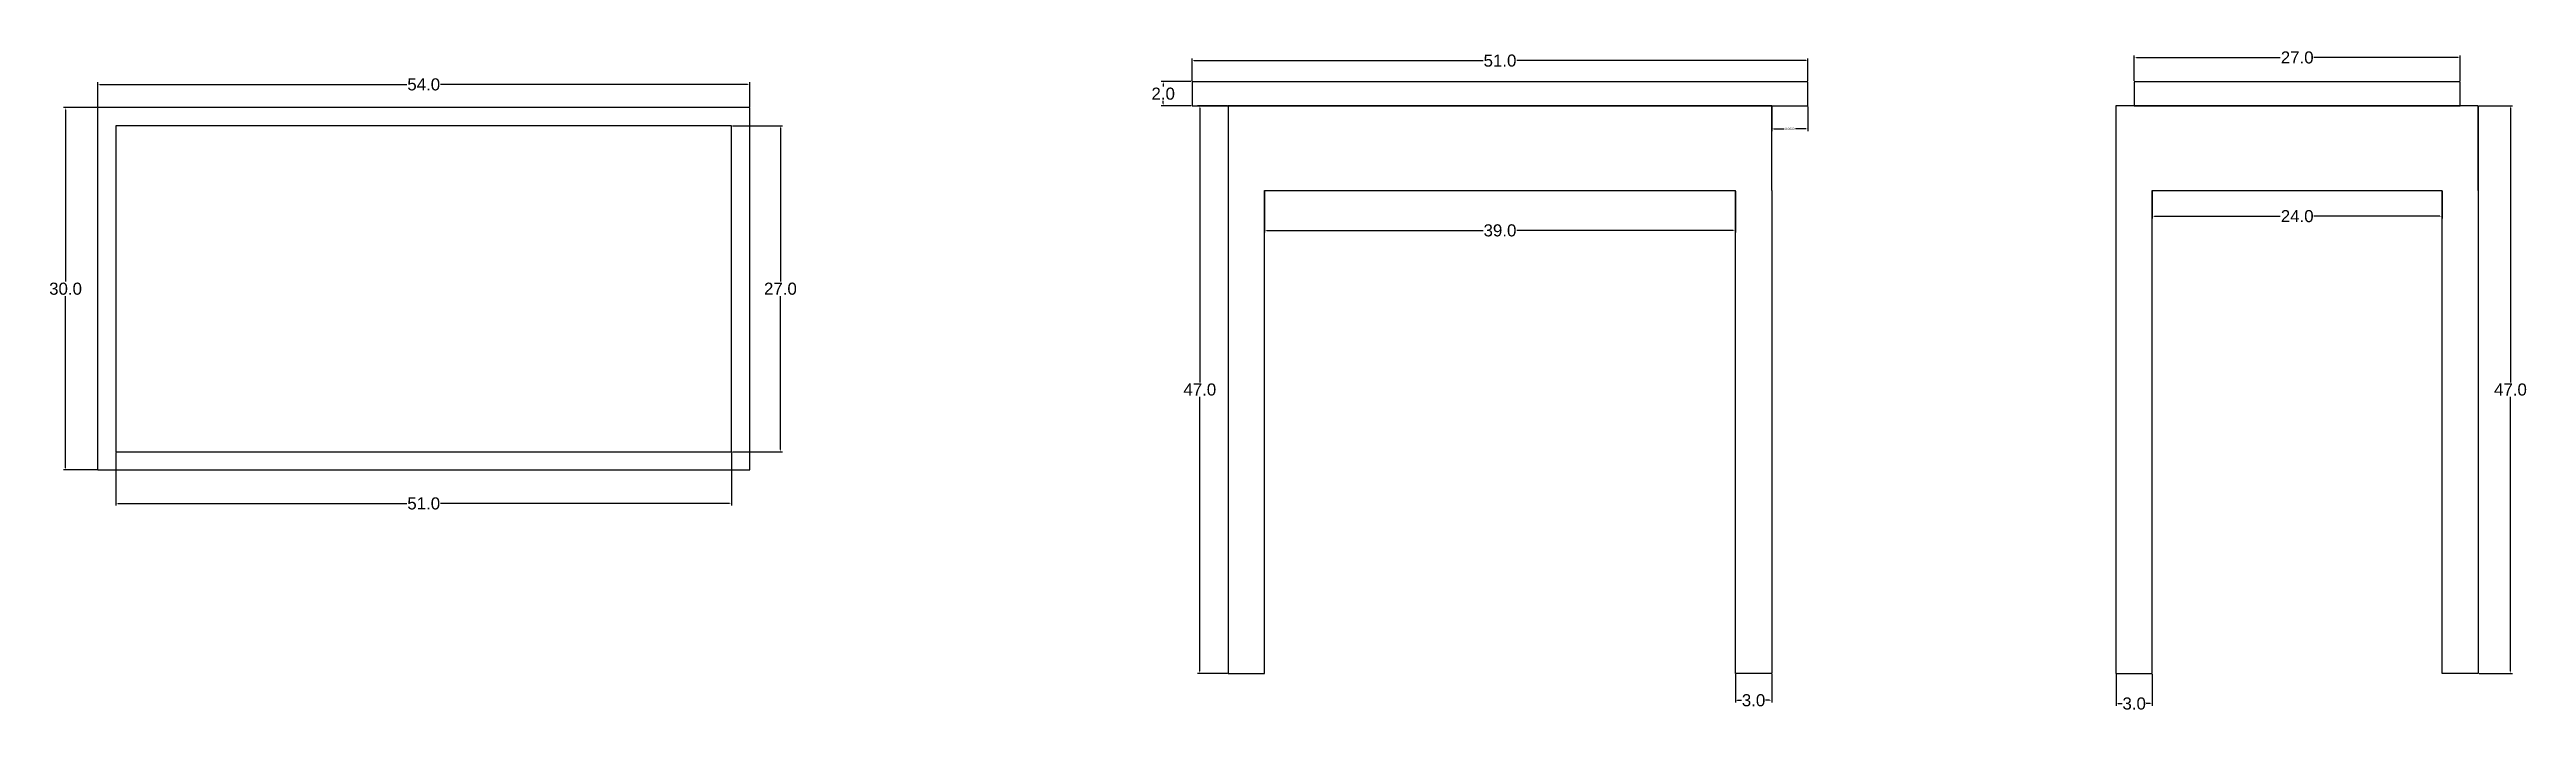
# Model space of a CAD drawing. Header units: centimetres. Extents: x 21 to 226, y 18 to 72.
import ezdxf

# ---------------------------------------------------------------- set-up
doc = ezdxf.new("R2010")
doc.units = ezdxf.units.CM
doc.layers.get('Defpoints').update_dxf_attribs({"color": 171})
doc.layers.add('Scăunel', color=15, linetype='Continuous')
doc.styles.get("Standard").update_dxf_attribs({"font": 'arial.ttf'})
doc.dimstyles.get("Standard").update_dxf_attribs({"dimtxt": 0.18, "dimasz": 0.18, "dimexe": 0.18, "dimexo": 0.0625, "dimgap": 0.09, "dimtad": 0, "dimtih": 1, "dimtoh": 1, "dimdec": 4, "dimzin": 0, "dimdsep": 46, "dimtxsty": 'Standard', "dimcen": 0.09, "dimadec": 0, "dimazin": 0, "dimtfac": 1, "dimtdec": 4, "dimtofl": 0, "dimtmove": 0, "dimatfit": 3, "dimfxl": 1, "dimtolj": 1, "dimtzin": 0, "dimarcsym": 0})

# ---------------------------------------------------------------- blocks, each defined once
blk = doc.blocks.new('*D2')
at = {"layer": 'Defpoints', "color": 0, "lineweight": -2, "transparency": 16777216}
for p, q in [((25, 67.59), (25, 69.63)), ((25.18, 69.45), (50.61, 69.45)), ((78.82, 69.45), (53.38, 69.45)), ((79, 67.59), (79, 69.63))]:
    blk.add_line(p, q, dxfattribs=at)
at = {"layer": 'Defpoints', "color": 0, "transparency": 16777216}
for p in [(79, 69.45), (25, 67.53), (79, 67.53)]:
    blk.add_point(p, dxfattribs=at)
for points in [[(25.18, 69.48), (25.18, 69.42), (25, 69.45)], [(78.82, 69.48), (78.82, 69.42), (79, 69.45)]]:
    blk.add_solid(points, dxfattribs=at)
at = {"layer": 'Defpoints', "color": 0, "transparency": 16777216, "insert": (52, 69.45), "char_height": 1, "attachment_point": 5}
blk.add_mtext('\\A1;54.0', dxfattribs=at)
blk = doc.blocks.new('*D3')
at = {"layer": 'Defpoints', "color": 0, "lineweight": -2, "transparency": 16777216}
for p, q in [((24.93, 67.53), (22.16, 67.53)), ((22.34, 67.35), (22.34, 53.13)), ((22.34, 37.71), (22.34, 51.93)), ((24.93, 37.53), (22.16, 37.53))]:
    blk.add_line(p, q, dxfattribs=at)
at = {"layer": 'Defpoints', "color": 0, "transparency": 16777216}
for p in [(25, 67.53), (22.34, 37.53), (25, 37.53)]:
    blk.add_point(p, dxfattribs=at)
for points in [[(22.31, 67.35), (22.37, 67.35), (22.34, 67.53)], [(22.31, 37.71), (22.37, 37.71), (22.34, 37.53)]]:
    blk.add_solid(points, dxfattribs=at)
at = {"layer": 'Defpoints', "color": 0, "transparency": 16777216, "insert": (22.34, 52.53), "char_height": 1, "attachment_point": 5}
blk.add_mtext('\\A1;30.0', dxfattribs=at)
blk = doc.blocks.new('*D4')
at = {"layer": 'Defpoints', "color": 0, "lineweight": -2, "transparency": 16777216}
for p, q in [((77.56, 66.03), (81.72, 66.03)), ((81.54, 65.85), (81.54, 53.13)), ((81.54, 39.21), (81.54, 51.93)), ((77.56, 39.03), (81.72, 39.03))]:
    blk.add_line(p, q, dxfattribs=at)
at = {"layer": 'Defpoints', "color": 0, "transparency": 16777216}
for p in [(77.5, 66.03), (77.5, 39.03), (81.54, 39.03)]:
    blk.add_point(p, dxfattribs=at)
for points in [[(81.51, 65.85), (81.57, 65.85), (81.54, 66.03)], [(81.51, 39.21), (81.57, 39.21), (81.54, 39.03)]]:
    blk.add_solid(points, dxfattribs=at)
at = {"layer": 'Defpoints', "color": 0, "transparency": 16777216, "insert": (81.54, 52.53), "char_height": 1, "attachment_point": 5}
blk.add_mtext('\\A1;27.0', dxfattribs=at)
blk = doc.blocks.new('*D5')
at = {"layer": 'Defpoints', "color": 0, "lineweight": -2, "transparency": 16777216}
for p, q in [((26.5, 38.96), (26.5, 34.57)), ((77.5, 38.96), (77.5, 34.57)), ((26.68, 34.75), (50.61, 34.75)), ((77.32, 34.75), (53.38, 34.75))]:
    blk.add_line(p, q, dxfattribs=at)
at = {"layer": 'Defpoints', "color": 0, "transparency": 16777216}
for p in [(26.5, 39.03), (77.5, 39.03), (77.5, 34.75)]:
    blk.add_point(p, dxfattribs=at)
for points in [[(26.68, 34.78), (26.68, 34.72), (26.5, 34.75)], [(77.32, 34.78), (77.32, 34.72), (77.5, 34.75)]]:
    blk.add_solid(points, dxfattribs=at)
at = {"layer": 'Defpoints', "color": 0, "transparency": 16777216, "insert": (52, 34.75), "char_height": 1, "attachment_point": 5}
blk.add_mtext('\\A1;51.0', dxfattribs=at)
blk = doc.blocks.new('*D6')
at = {"layer": 'Defpoints', "color": 0, "lineweight": -2, "transparency": 16777216}
for p, q in [((115.57, 69.68), (113.06, 69.68)), ((113.24, 69.5), (113.24, 69.28)), ((113.24, 67.86), (113.24, 68.08)), ((115.57, 67.68), (113.06, 67.68))]:
    blk.add_line(p, q, dxfattribs=at)
at = {"layer": 'Defpoints', "color": 0, "transparency": 16777216}
for p in [(115.63, 69.68), (113.24, 67.68), (115.63, 67.68)]:
    blk.add_point(p, dxfattribs=at)
for points in [[(113.21, 69.5), (113.27, 69.5), (113.24, 69.68)], [(113.21, 67.86), (113.27, 67.86), (113.24, 67.68)]]:
    blk.add_solid(points, dxfattribs=at)
at = {"layer": 'Defpoints', "color": 0, "transparency": 16777216, "insert": (113.24, 68.68), "char_height": 1, "attachment_point": 5}
blk.add_mtext('\\A1;2.0', dxfattribs=at)
blk = doc.blocks.new('*D7')
at = {"layer": 'Defpoints', "color": 0, "lineweight": -2, "transparency": 16777216}
for p, q in [((163.63, 67.62), (163.63, 65.59)), ((163.81, 65.77), (164.67, 65.77)), ((166.45, 65.77), (165.6, 65.77)), ((166.63, 67.62), (166.63, 65.59))]:
    blk.add_line(p, q, dxfattribs=at)
at = {"layer": 'Defpoints', "color": 0, "transparency": 16777216}
for p in [(163.63, 67.68), (166.63, 67.68), (166.63, 65.77)]:
    blk.add_point(p, dxfattribs=at)
for points in [[(163.81, 65.8), (163.81, 65.74), (163.63, 65.77)], [(166.45, 65.8), (166.45, 65.74), (166.63, 65.77)]]:
    blk.add_solid(points, dxfattribs=at)
at = {"layer": 'Defpoints', "color": 0, "transparency": 16777216, "insert": (165.13, 65.77), "char_height": 0.18, "attachment_point": 5}
blk.add_mtext('\\A1;3.0000', dxfattribs=at)
blk = doc.blocks.new('*D8')
at = {"layer": 'Defpoints', "color": 0, "lineweight": -2, "transparency": 16777216}
for p, q in [((115.63, 69.74), (115.63, 71.6)), ((115.81, 71.42), (139.75, 71.42)), ((166.45, 71.42), (142.52, 71.42)), ((166.63, 69.74), (166.63, 71.6))]:
    blk.add_line(p, q, dxfattribs=at)
at = {"layer": 'Defpoints', "color": 0, "transparency": 16777216}
for p in [(166.63, 71.42), (115.63, 69.68), (166.63, 69.68)]:
    blk.add_point(p, dxfattribs=at)
for points in [[(115.81, 71.45), (115.81, 71.39), (115.63, 71.42)], [(166.45, 71.45), (166.45, 71.39), (166.63, 71.42)]]:
    blk.add_solid(points, dxfattribs=at)
at = {"layer": 'Defpoints', "color": 0, "transparency": 16777216, "insert": (141.13, 71.42), "char_height": 1, "attachment_point": 5}
blk.add_mtext('\\A1;51.0', dxfattribs=at)
blk = doc.blocks.new('*D9')
at = {"layer": 'Defpoints', "color": 0, "lineweight": -2, "transparency": 16777216}
for p, q in [((118.57, 67.68), (116.09, 67.68)), ((116.27, 67.5), (116.27, 44.78)), ((116.27, 20.86), (116.27, 43.58)), ((118.57, 20.68), (116.09, 20.68))]:
    blk.add_line(p, q, dxfattribs=at)
at = {"layer": 'Defpoints', "color": 0, "transparency": 16777216}
for p in [(118.63, 67.68), (116.27, 20.68), (118.63, 20.68)]:
    blk.add_point(p, dxfattribs=at)
for points in [[(116.24, 67.5), (116.3, 67.5), (116.27, 67.68)], [(116.24, 20.86), (116.3, 20.86), (116.27, 20.68)]]:
    blk.add_solid(points, dxfattribs=at)
at = {"layer": 'Defpoints', "color": 0, "transparency": 16777216, "insert": (116.27, 44.18), "char_height": 1, "attachment_point": 5}
blk.add_mtext('\\A1;47.0', dxfattribs=at)
blk = doc.blocks.new('*D10')
at = {"layer": 'Defpoints', "color": 0, "lineweight": -2, "transparency": 16777216}
for p, q in [((160.63, 20.62), (160.63, 18.27)), ((163.63, 20.62), (163.63, 18.27)), ((160.81, 18.45), (161.14, 18.45)), ((163.45, 18.45), (163.13, 18.45))]:
    blk.add_line(p, q, dxfattribs=at)
at = {"layer": 'Defpoints', "color": 0, "transparency": 16777216}
for p in [(160.63, 20.68), (163.63, 20.68), (163.63, 18.45)]:
    blk.add_point(p, dxfattribs=at)
for points in [[(160.81, 18.48), (160.81, 18.42), (160.63, 18.45)], [(163.45, 18.48), (163.45, 18.42), (163.63, 18.45)]]:
    blk.add_solid(points, dxfattribs=at)
at = {"layer": 'Defpoints', "color": 0, "transparency": 16777216, "insert": (162.13, 18.45), "char_height": 1, "attachment_point": 5}
blk.add_mtext('\\A1;3.0', dxfattribs=at)
blk = doc.blocks.new('*D11')
at = {"layer": 'Defpoints', "color": 0, "lineweight": -2, "transparency": 16777216}
for p, q in [((121.63, 60.62), (121.63, 57.18)), ((160.63, 60.62), (160.63, 57.18)), ((121.81, 57.36), (139.75, 57.36)), ((160.45, 57.36), (142.52, 57.36))]:
    blk.add_line(p, q, dxfattribs=at)
at = {"layer": 'Defpoints', "color": 0, "transparency": 16777216}
for p in [(121.63, 60.68), (160.63, 60.68), (160.63, 57.36)]:
    blk.add_point(p, dxfattribs=at)
for points in [[(121.81, 57.39), (121.81, 57.33), (121.63, 57.36)], [(160.45, 57.39), (160.45, 57.33), (160.63, 57.36)]]:
    blk.add_solid(points, dxfattribs=at)
at = {"layer": 'Defpoints', "color": 0, "transparency": 16777216, "insert": (141.13, 57.36), "char_height": 1, "attachment_point": 5}
blk.add_mtext('\\A1;39.0', dxfattribs=at)
blk = doc.blocks.new('*D12')
at = {"layer": 'Defpoints', "color": 0, "lineweight": -2, "transparency": 16777216}
for p, q in [((195.15, 60.62), (195.15, 58.36)), ((219.15, 60.62), (219.15, 58.36)), ((195.33, 58.54), (205.75, 58.54)), ((218.97, 58.54), (208.54, 58.54))]:
    blk.add_line(p, q, dxfattribs=at)
at = {"layer": 'Defpoints', "color": 0, "transparency": 16777216}
for p in [(195.15, 60.68), (219.15, 60.68), (219.15, 58.54)]:
    blk.add_point(p, dxfattribs=at)
for points in [[(195.33, 58.57), (195.33, 58.51), (195.15, 58.54)], [(218.97, 58.57), (218.97, 58.51), (219.15, 58.54)]]:
    blk.add_solid(points, dxfattribs=at)
at = {"layer": 'Defpoints', "color": 0, "transparency": 16777216, "insert": (207.15, 58.54), "char_height": 1, "attachment_point": 5}
blk.add_mtext('\\A1;24.0', dxfattribs=at)
blk = doc.blocks.new('*D13')
at = {"layer": 'Defpoints', "color": 0, "lineweight": -2, "transparency": 16777216}
for p, q in [((192.15, 20.62), (192.15, 18)), ((195.15, 20.62), (195.15, 18)), ((192.33, 18.18), (192.65, 18.18)), ((194.97, 18.18), (194.64, 18.18))]:
    blk.add_line(p, q, dxfattribs=at)
at = {"layer": 'Defpoints', "color": 0, "transparency": 16777216}
for p in [(192.15, 20.68), (195.15, 20.68), (195.15, 18.18)]:
    blk.add_point(p, dxfattribs=at)
for points in [[(192.33, 18.21), (192.33, 18.15), (192.15, 18.18)], [(194.97, 18.21), (194.97, 18.15), (195.15, 18.18)]]:
    blk.add_solid(points, dxfattribs=at)
at = {"layer": 'Defpoints', "color": 0, "transparency": 16777216, "insert": (193.65, 18.18), "char_height": 1, "attachment_point": 5}
blk.add_mtext('\\A1;3.0', dxfattribs=at)
blk = doc.blocks.new('*D14')
at = {"layer": 'Defpoints', "color": 0, "lineweight": -2, "transparency": 16777216}
for p, q in [((222.21, 67.68), (224.99, 67.68)), ((224.81, 67.5), (224.81, 44.78)), ((224.81, 20.86), (224.81, 43.58)), ((222.21, 20.68), (224.99, 20.68))]:
    blk.add_line(p, q, dxfattribs=at)
at = {"layer": 'Defpoints', "color": 0, "transparency": 16777216}
for p in [(222.15, 67.68), (222.15, 20.68), (224.81, 20.68)]:
    blk.add_point(p, dxfattribs=at)
for points in [[(224.78, 67.5), (224.84, 67.5), (224.81, 67.68)], [(224.78, 20.86), (224.84, 20.86), (224.81, 20.68)]]:
    blk.add_solid(points, dxfattribs=at)
at = {"layer": 'Defpoints', "color": 0, "transparency": 16777216, "insert": (224.81, 44.18), "char_height": 1, "attachment_point": 5}
blk.add_mtext('\\A1;47.0', dxfattribs=at)
blk = doc.blocks.new('*D15')
at = {"layer": 'Defpoints', "color": 0, "lineweight": -2, "transparency": 16777216}
for p, q in [((193.65, 69.74), (193.65, 71.86)), ((220.65, 69.74), (220.65, 71.86)), ((193.83, 71.68), (205.75, 71.68)), ((220.47, 71.68), (208.54, 71.68))]:
    blk.add_line(p, q, dxfattribs=at)
at = {"layer": 'Defpoints', "color": 0, "transparency": 16777216}
for p in [(220.65, 71.68), (193.65, 69.68), (220.65, 69.68)]:
    blk.add_point(p, dxfattribs=at)
for points in [[(193.83, 71.71), (193.83, 71.65), (193.65, 71.68)], [(220.47, 71.71), (220.47, 71.65), (220.65, 71.68)]]:
    blk.add_solid(points, dxfattribs=at)
at = {"layer": 'Defpoints', "color": 0, "transparency": 16777216, "insert": (207.15, 71.68), "char_height": 1, "attachment_point": 5}
blk.add_mtext('\\A1;27.0', dxfattribs=at)

msp = doc.modelspace()

# ---------------------------------------------------------------- linework, layer by layer
at = {"layer": 'Scăunel'}
for p, q in [((192.14501, 67.67979), (192.14501, 20.67979)), ((222.14501, 67.67979), (222.14501, 20.67979)), ((118.6339, 60.67979), (118.6339, 20.67979)), ((121.6339, 20.67979), (121.6339, 60.67979)), ((160.6339, 20.67979), (160.6339, 60.67979)), ((163.6339, 60.67979), (163.6339, 20.67979)), ((195.14501, 20.67979), (195.14501, 60.67979)), ((219.14501, 20.67979), (219.14501, 60.67979)), ((118.6339, 20.67979), (121.6339, 20.67979)), ((163.6339, 20.67979), (160.6339, 20.67979)), ((192.14501, 20.67979), (195.14501, 20.67979)), ((222.14501, 20.67979), (219.14501, 20.67979))]:
    msp.add_line(p, q, dxfattribs=at)
for points in [[(115.6339, 67.67979), (166.6339, 67.67979), (166.6339, 69.67979), (115.6339, 69.67979)], [(193.64501, 67.67979), (220.64501, 67.67979), (220.64501, 69.67979), (193.64501, 69.67979)], [(24.99556, 37.52694), (78.99556, 37.52694), (78.99556, 67.52694), (24.99556, 67.52694)], [(77.49556, 39.02694), (77.49556, 66.02694), (26.49556, 66.02694), (26.49556, 39.02694)]]:
    msp.add_lwpolyline(points, close=True, dxfattribs=at)
for points in [[(163.6339, 60.67979), (163.6339, 67.67979), (118.6339, 67.67979), (118.6339, 60.67979)], [(222.14501, 60.67979), (222.14501, 67.67979), (192.14501, 67.67979), (192.14501, 60.67979)], [(121.6339, 60.67979), (160.6339, 60.67979)], [(195.14501, 60.67979), (219.14501, 60.67979)]]:
    msp.add_lwpolyline(points, dxfattribs=at)

# ---------------------------------------------------------------- dimensions: what is measured, and where the dimension line sits
at = {"layer": 'Defpoints'}
for base, p1, p2, picture, middle in [((166.6339, 71.42498), (115.6339, 69.67979), (166.6339, 69.67979), '*D8', (141.1339, 71.42498)), ((220.64501, 71.68388), (193.64501, 69.67979), (220.64501, 69.67979), '*D15', (207.14501, 71.68388)), ((78.99556, 69.45308), (24.99556, 67.52694), (78.99556, 67.52694), '*D2', (51.99556, 69.45308)), ((160.6339, 57.35877), (121.6339, 60.67979), (160.6339, 60.67979), '*D11', (141.1339, 57.35877)), ((219.14501, 58.54191), (195.14501, 60.67979), (219.14501, 60.67979), '*D12', (207.14501, 58.54191)), ((77.49556, 34.74766), (26.49556, 39.02694), (77.49556, 39.02694), '*D5', (51.99556, 34.74766)), ((163.6339, 18.44663), (160.6339, 20.67979), (163.6339, 20.67979), '*D10', (162.1339, 18.44663)), ((195.14501, 18.18371), (192.14501, 20.67979), (195.14501, 20.67979), '*D13', (193.64501, 18.18371))]:
    dim = msp.add_linear_dim(base=base, p1=p1, p2=p2, dimstyle='Standard', override={"dimtxt": 1, "dimdec": 1}, dxfattribs=at)
    dim.commit()
    dim.dimension.update_dxf_attribs({"geometry": picture, "text_midpoint": middle})
for base, p1, p2, picture, middle in [((113.24228, 67.67979), (115.6339, 69.67979), (115.6339, 67.67979), '*D6', (113.24228, 68.67979)), ((22.33951, 37.52694), (24.99556, 67.52694), (24.99556, 37.52694), '*D3', (22.33951, 52.52694)), ((81.53813, 39.02694), (77.49556, 66.02694), (77.49556, 39.02694), '*D4', (81.53813, 52.52694)), ((116.26799, 20.67979), (118.6339, 67.67979), (118.6339, 20.67979), '*D9', (116.26799, 44.17979)), ((224.81168, 20.67979), (222.14501, 67.67979), (222.14501, 20.67979), '*D14', (224.81168, 44.17979))]:
    dim = msp.add_linear_dim(base=base, p1=p1, p2=p2, angle=90, dimstyle='Standard', override={"dimtxt": 1, "dimdec": 1}, dxfattribs=at)
    dim.commit()
    dim.dimension.update_dxf_attribs({"geometry": picture, "text_midpoint": middle})
dim = msp.add_linear_dim(base=(166.6339, 65.77221), p1=(163.6339, 67.67979), p2=(166.6339, 67.67979), dimstyle='Standard', dxfattribs=at)
dim.commit()
dim.dimension.update_dxf_attribs({"geometry": '*D7', "text_midpoint": (165.1339, 65.77221)})

doc.saveas('drawing.dxf')
